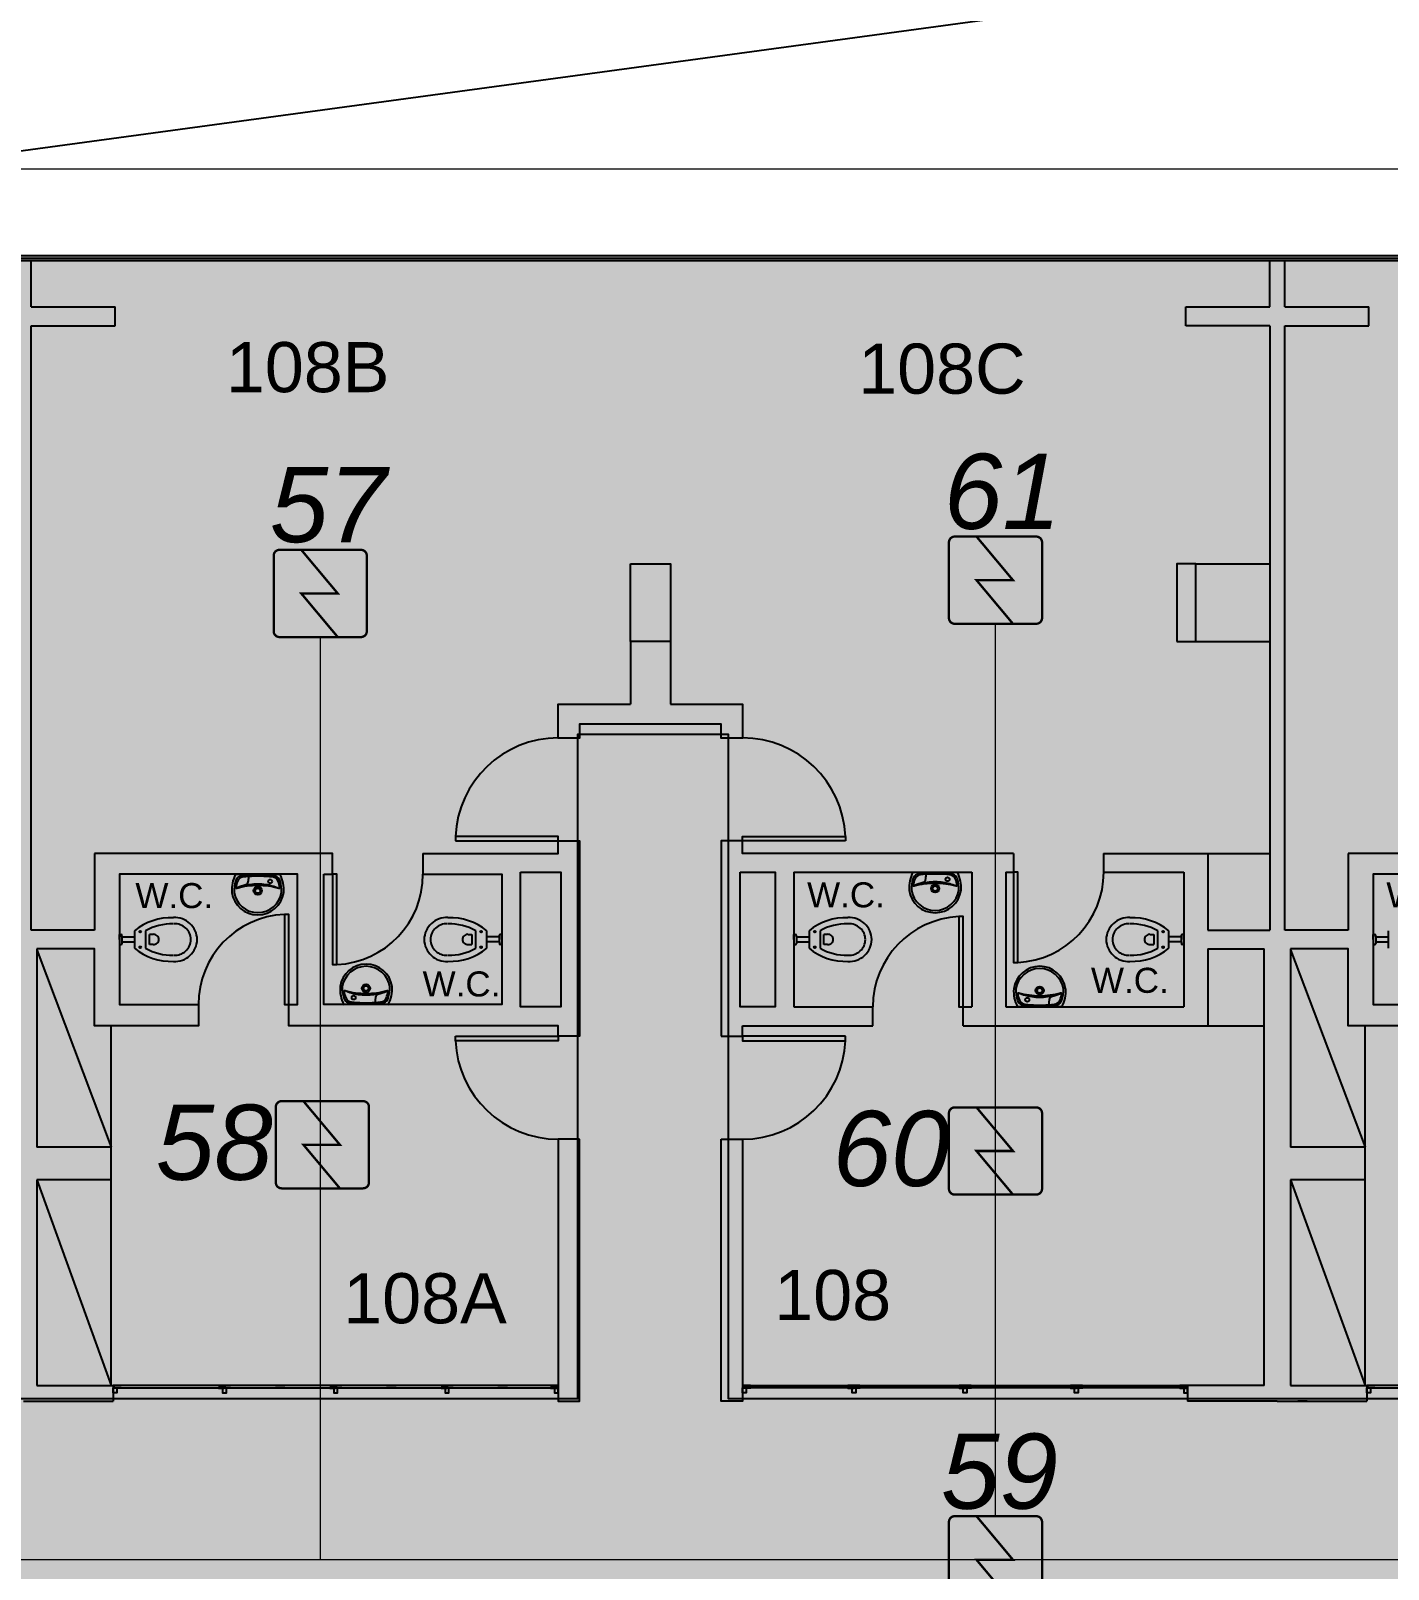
# Model space of a CAD drawing. Header units: metres. Extents: x -331 to 2982, y 362 to 2539.
# Drawn here: x 779.47 to 790.29, y 1604.17 to 1616.45 of the extents above; entities that cross this region are included whole.
import ezdxf
from ezdxf.enums import TextEntityAlignment as Align

# ---------------------------------------------------------------- set-up
doc = ezdxf.new("R2010")
doc.units = ezdxf.units.M
doc.layers.get('0').update_dxf_attribs({"color": 251})
doc.layers.add('_corredores', color=251, linetype='Continuous', plot=False)
doc.layers.add('_salas', color=251, linetype='Continuous', plot=False)
for name, color, linetype in [('ALV', 251, 'Continuous'), ('CX', 251, 'Continuous'), ('Det', 251, 'Continuous'), ('DET. FUMAÇA', 1, 'Continuous'), ('Det_Vigas', 251, 'Continuous'), ('Div', 251, 'Continuous'), ('Est', 251, 'Continuous'), ('Mob', 251, 'Continuous'), ('SALAS NOVAS', 7, 'Continuous'), ('Texto_Salas', 251, 'Continuous'), ('vid', 251, 'Continuous')]:
    doc.layers.add(name, color=color, linetype=linetype)
doc.styles.add('ARIAL', font='arial.ttf')
doc.styles.add('DESTAQUE', font='arial.ttf', dxfattribs={"height": 0.4})
doc.styles.add('X3G_ENTITY_1416ACAB', font='arial.ttf', dxfattribs={"height": 0.6})
doc.styles.add('X3G_ENTITY_1416ACB5', font='arial.ttf', dxfattribs={"height": 0.6})
doc.styles.add('X3G_ENTITY_1416ACBF', font='arial.ttf', dxfattribs={"height": 0.6})
doc.styles.add('X3G_ENTITY_1416ACC9', font='arial.ttf', dxfattribs={"height": 0.6})
doc.styles.add('X3G_ENTITY_1416ACD3', font='arial.ttf', dxfattribs={"height": 0.6})

# ---------------------------------------------------------------- blocks, each defined once
blk = doc.blocks.new('Detector de fumaça')
at = {"layer": 'DET. FUMAÇA', "linetype": 'Continuous', "lineweight": 15, "const_width": 0.0187}
blk.add_lwpolyline([(774.599, 539.816), (775.249, 539.816, -0.414214), (775.296, 539.769), (775.296, 539.167, -0.414214), (775.249, 539.12), (774.599, 539.12, -0.414214), (774.553, 539.167), (774.553, 539.769, -0.414214)], format="xyb", close=True, dxfattribs=at)
blk.add_lwpolyline([(774.773, 539.816), (775.064, 539.468), (774.773, 539.468), (775.064, 539.12)], dxfattribs=at)

msp = doc.modelspace()

# ---------------------------------------------------------------- hatches: boundary and pattern name
at = {"layer": '_corredores', "transparency": 33554508}
h = msp.add_hatch(color=256, dxfattribs=at)
h.dxf.hatch_style = 1
h.paths.add_polyline_path([(849.579, 1608.941), (849.579, 1612.216), (852.229, 1612.216), (852.229, 1614.651), (851.629, 1614.651), (851.629, 1624.564), (870.399, 1624.564), (870.399, 1626.4), (870.209, 1626.4), (870.209, 1626.597), (870.023, 1626.784), (866.324, 1626.785), (866.308, 1626.751), (866.204, 1626.834), (865.442, 1627.594), (864.014, 1627.594), (862.586, 1627.594), (861.776, 1626.785), (861.74, 1626.785), (861.736, 1626.784), (861.723, 1626.783), (861.705, 1626.783), (858.111, 1626.785), (857.764, 1626.438), (857.417, 1626.785), (853.824, 1626.785), (853.808, 1626.751), (853.704, 1626.834), (852.942, 1627.594), (851.514, 1627.594), (849.768, 1627.594), (849.768, 1626.834), (849.628, 1626.834), (849.628, 1629.914), (841.254, 1629.914), (841.254, 1628.074), (840.494, 1628.074), (840.494, 1627.116), (840.776, 1626.834), (840.394, 1626.452), (840.062, 1626.785), (836.454, 1626.785), (836.439, 1626.751), (836.334, 1626.834), (835.573, 1627.594), (834.144, 1627.594), (832.716, 1627.594), (831.906, 1626.785), (831.87, 1626.785), (831.867, 1626.784), (831.853, 1626.783), (831.835, 1626.783), (828.241, 1626.785), (827.894, 1626.438), (827.548, 1626.785), (823.954, 1626.785), (823.938, 1626.751), (823.834, 1626.834), (823.072, 1627.594), (821.644, 1627.594), (820.215, 1627.594), (819.405, 1626.785), (819.37, 1626.785), (819.366, 1626.784), (819.353, 1626.783), (819.335, 1626.783), (815.741, 1626.785), (815.394, 1626.438), (815.047, 1626.785), (811.454, 1626.785), (811.438, 1626.751), (811.334, 1626.834), (810.572, 1627.594), (809.144, 1627.594), (807.715, 1627.594), (806.906, 1626.785), (806.87, 1626.785), (806.866, 1626.784), (806.853, 1626.783), (806.835, 1626.783), (803.241, 1626.785), (802.894, 1626.438), (802.547, 1626.785), (798.954, 1626.785), (798.938, 1626.751), (798.834, 1626.834), (798.072, 1627.594), (796.644, 1627.594), (795.215, 1627.594), (794.406, 1626.785), (794.37, 1626.785), (794.366, 1626.784), (794.353, 1626.783), (794.335, 1626.783), (790.741, 1626.785), (790.394, 1626.438), (790.047, 1626.785), (786.454, 1626.785), (786.438, 1626.751), (786.334, 1626.834), (785.572, 1627.594), (784.144, 1627.594), (782.716, 1627.594), (781.906, 1626.785), (781.87, 1626.785), (781.866, 1626.784), (781.853, 1626.783), (781.835, 1626.783), (778.241, 1626.785), (777.894, 1626.438), (777.547, 1626.785), (773.954, 1626.785), (773.938, 1626.751), (773.834, 1626.834), (773.072, 1627.594), (771.644, 1627.594), (770.216, 1627.594), (769.406, 1626.785), (769.37, 1626.785), (769.367, 1626.784), (769.353, 1626.783), (769.335, 1626.783), (765.635, 1626.784), (765.449, 1626.597), (765.449, 1626.4), (765.259, 1626.4), (765.259, 1624.564), (770.104, 1624.564), (770.104, 1614.651), (770.414, 1614.651), (770.414, 1605.531), (765.029, 1605.531), (765.029, 1610.831), (763.829, 1610.831), (763.829, 1605.531), (755.929, 1605.531), (755.929, 1610.831), (754.829, 1610.831), (754.829, 1605.531), (746.079, 1605.531), (746.079, 1601.916), (748.449, 1601.916), (748.449, 1603.616), (748.049, 1603.616), (748.049, 1603.816), (754.474, 1603.816), (754.474, 1603.616), (754.149, 1603.616), (754.149, 1601.916), (754.474, 1601.916), (754.474, 1601.716), (754.474, 1601.191), (757.974, 1601.191), (757.974, 1603.591), (757.974, 1603.791), (768.029, 1603.791), (768.029, 1603.771), (768.834, 1603.771), (768.834, 1595.811), (768.004, 1595.811), (768.004, 1595.791), (762.364, 1595.791), (762.364, 1590.581), (754.174, 1590.581), (754.174, 1593.066), (752.499, 1593.066), (752.499, 1560.541), (752.299, 1560.541), (752.299, 1561.441), (751.199, 1561.441), (751.199, 1558.116), (752.299, 1558.116), (752.299, 1559.116), (752.499, 1559.116), (752.499, 1557.116), (755.419, 1557.116), (755.419, 1558.966), (753.924, 1558.966), (753.924, 1563.441), (754.189, 1563.441), (754.189, 1587.651), (760.824, 1587.651), (760.824, 1587.741), (768.929, 1587.741), (768.929, 1563.841), (770.329, 1563.841), (770.329, 1587.741), (771.929, 1587.741), (773.029, 1587.741), (775.879, 1587.741), (775.879, 1586.641), (777.179, 1586.641), (777.179, 1587.741), (788.779, 1587.741), (788.779, 1586.641), (790.079, 1586.641), (790.079, 1587.741), (802.329, 1587.741), (804.029, 1587.741), (844.979, 1587.741), (844.979, 1587.916), (845.279, 1587.916), (845.279, 1587.563), (845.279, 1563.241), (806.429, 1563.241), (806.429, 1563.441), (806.629, 1563.441), (806.629, 1565.791), (806.229, 1565.791), (806.229, 1585.191), (806.629, 1585.191), (806.629, 1587.541), (803.039, 1587.541), (803.039, 1576.841), (798.689, 1576.841), (796.094, 1576.841, -0.496898), (794.36, 1575.527), (793.559, 1573.063), (798.509, 1571.449), (798.509, 1560.721), (794.829, 1560.721), (794.829, 1560.541), (794.829, 1557.551), (801.129, 1557.551), (801.129, 1556.451), (802.329, 1556.451), (802.329, 1557.551), (805.229, 1557.551), (805.229, 1556.451), (806.429, 1556.451), (806.429, 1560.691), (845.279, 1560.691), (845.279, 1555.997), (846.404, 1555.997), (846.404, 1556.891), (846.054, 1556.891), (846.054, 1556.991), (846.454, 1556.991), (846.454, 1560.691), (849.204, 1560.691), (849.204, 1556.991), (849.604, 1556.991), (849.604, 1556.891), (849.254, 1556.891), (849.254, 1555.997), (850.479, 1555.997), (850.479, 1563.241), (849.579, 1563.241), (849.579, 1572.291), (849.579, 1575.941), (849.579, 1587.563), (849.579, 1588.141), (849.679, 1588.141), (849.679, 1587.991), (866.719, 1587.991), (870.339, 1587.991), (870.339, 1595.791), (866.429, 1595.791), (866.429, 1595.721), (852.429, 1595.721), (852.429, 1590.391), (849.579, 1590.391)])
h.paths.add_polyline_path([(845.139, 1595.841), (845.279, 1595.841), (845.279, 1590.341), (839.679, 1590.341), (775.879, 1590.341), (773.004, 1590.341), (773.004, 1595.811), (771.774, 1595.811), (771.774, 1603.766), (773.119, 1603.766), (773.119, 1603.821), (845.139, 1603.821)], flags=16)
h.paths.add_polyline_path([(846.026, 1605.531), (845.019, 1605.531), (845.019, 1609.931), (845.029, 1610.831), (843.829, 1610.831), (843.829, 1605.531), (835.029, 1605.531), (835.029, 1610.831), (833.829, 1610.831), (833.829, 1605.531), (825.029, 1605.531), (825.029, 1610.831), (823.829, 1610.831), (823.829, 1605.531), (815.029, 1605.531), (815.029, 1610.831), (813.829, 1610.831), (813.829, 1605.531), (805.029, 1605.531), (805.029, 1610.831), (803.829, 1610.831), (803.829, 1605.531), (795.029, 1605.531), (795.029, 1610.831), (793.829, 1610.831), (793.829, 1605.531), (785.029, 1605.531), (785.029, 1610.831), (783.829, 1610.831), (783.829, 1605.531), (775.029, 1605.531), (775.029, 1610.831), (773.999, 1610.831), (773.999, 1605.531), (773.214, 1605.531), (773.214, 1614.651), (773.144, 1614.651), (773.144, 1620.131), (775.164, 1620.131), (775.164, 1622.051), (773.644, 1622.051), (773.644, 1621.631), (773.184, 1621.631), (773.184, 1624.564), (845.949, 1624.563), (845.949, 1621.631), (845.489, 1621.631), (845.489, 1622.051), (843.989, 1622.051), (843.989, 1621.631), (843.969, 1620.131), (845.949, 1620.131), (845.949, 1614.651), (846.026, 1614.651)], flags=16)
h.paths.add_polyline_path([(865.19, 1593.806, -2.788173), (864.407, 1590.628), (864.569, 1590.706), (864.758, 1590.381), (866.058, 1591.278, -0.450063), (866.35, 1592.463), (865.616, 1593.862), (865.298, 1593.662)], flags=16)
h.paths.add_polyline_path([(845.264, 1626.452), (844.882, 1626.834), (845.264, 1627.216), (845.646, 1626.834)], flags=16)
h.paths.add_polyline_path([(851.514, 1626.452), (851.132, 1626.834), (851.514, 1627.216), (851.896, 1626.834)], flags=16)
h.paths.add_polyline_path([(834.144, 1626.452), (833.762, 1626.834), (834.144, 1627.216), (834.526, 1626.834)], flags=16)
h.paths.add_polyline_path([(864.014, 1626.452), (863.632, 1626.834), (864.014, 1627.216), (864.396, 1626.834)], flags=16)
h.paths.add_polyline_path([(821.644, 1626.452), (821.262, 1626.834), (821.644, 1627.216), (822.026, 1626.834)], flags=16)
h.paths.add_polyline_path([(809.526, 1626.834), (809.144, 1626.452), (808.762, 1626.834), (809.144, 1627.216)], flags=16)
h.paths.add_polyline_path([(797.026, 1626.834), (796.644, 1626.452), (796.262, 1626.834), (796.644, 1627.216)], flags=16)
h.paths.add_polyline_path([(784.526, 1626.834), (784.144, 1626.452), (783.762, 1626.834), (784.144, 1627.216)], flags=16)
h.paths.add_polyline_path([(772.026, 1626.834), (771.644, 1626.452), (771.262, 1626.834), (771.644, 1627.216)], flags=16)
h.paths.add_polyline_path([(767.575, 1593.944), (767.428, 1593.841), (767.223, 1594.085), (766.329, 1593.191, -0.414214), (766.329, 1592.392), (767.223, 1591.497), (767.428, 1591.741), (767.575, 1591.638, -3.171595)], flags=16)
at = {"layer": '_salas', "transparency": 33554559}
h = msp.add_hatch(color=256, dxfattribs=at)
h.dxf.hatch_style = 1
h.paths.add_polyline_path([(805.009, 1605.511), (813.809, 1605.511), (813.809, 1610.811), (815.009, 1610.811), (815.009, 1605.511), (823.809, 1605.511), (823.809, 1610.811), (825.009, 1610.811), (825.009, 1605.511), (833.809, 1605.511), (833.809, 1610.811), (835.009, 1610.811), (835.009, 1605.511), (843.809, 1605.511), (843.809, 1610.811), (845.009, 1610.811), (845.009, 1609.911), (844.999, 1609.911), (844.999, 1605.511), (846.006, 1605.511), (846.006, 1614.631), (773.194, 1614.631), (773.194, 1605.511), (773.979, 1605.511), (773.979, 1610.811), (775.009, 1610.811), (775.009, 1605.511), (783.809, 1605.511), (783.809, 1610.811), (785.009, 1610.811), (785.009, 1605.511), (793.809, 1605.511), (793.809, 1610.811), (795.009, 1610.811), (795.009, 1605.511), (803.809, 1605.511), (803.809, 1610.811), (805.009, 1610.811)])
h = msp.add_hatch(color=256, dxfattribs=at)
h.dxf.hatch_style = 1
h.paths.add_polyline_path([(805.029, 1605.531), (813.829, 1605.531), (813.829, 1610.831), (815.029, 1610.831), (815.029, 1605.531), (823.829, 1605.531), (823.829, 1610.831), (825.029, 1610.831), (825.029, 1605.531), (833.829, 1605.531), (833.829, 1610.831), (835.029, 1610.831), (835.029, 1605.531), (843.829, 1605.531), (843.829, 1610.831), (845.029, 1610.831), (845.029, 1609.931), (845.019, 1609.931), (845.019, 1605.531), (846.026, 1605.531), (846.026, 1614.651), (773.214, 1614.651), (773.214, 1605.531), (773.999, 1605.531), (773.999, 1610.831), (775.029, 1610.831), (775.029, 1605.531), (783.829, 1605.531), (783.829, 1610.831), (785.029, 1610.831), (785.029, 1605.531), (793.829, 1605.531), (793.829, 1610.831), (795.029, 1610.831), (795.029, 1605.531), (803.829, 1605.531), (803.829, 1610.831), (805.029, 1610.831)])

# ---------------------------------------------------------------- linework, layer by layer
at = {"lineweight": 0}
for points in [[(845.949, 1624.563), (773.184, 1624.564), (773.184, 1621.631), (773.644, 1621.631), (773.644, 1622.051), (775.164, 1622.051), (775.164, 1620.131), (773.144, 1620.131), (773.144, 1614.651), (773.214, 1614.651), (773.214, 1605.531), (773.999, 1605.531), (773.999, 1610.831), (775.029, 1610.831), (775.029, 1605.531), (783.829, 1605.531), (783.829, 1610.831), (785.029, 1610.831), (785.029, 1605.531), (793.829, 1605.531)], [(773.999, 1605.531), (773.214, 1605.531), (773.214, 1614.651), (846.026, 1614.651), (846.026, 1605.531), (845.019, 1605.531)], [(783.829, 1605.531), (783.829, 1610.831), (785.029, 1610.831), (785.029, 1605.531)]]:
    msp.add_lwpolyline(points, dxfattribs=at)
at = {"color": 251}
for points in [[(845.949, 1624.563), (773.184, 1624.564), (773.184, 1621.631), (773.644, 1621.631), (773.644, 1622.051), (775.164, 1622.051), (775.164, 1620.131), (773.144, 1620.131), (773.144, 1614.651), (773.214, 1614.651), (773.214, 1605.531), (773.999, 1605.531), (773.999, 1610.831), (775.029, 1610.831), (775.029, 1605.531), (783.829, 1605.531), (783.829, 1610.831), (785.029, 1610.831), (785.029, 1605.531), (793.829, 1605.531)], [(773.999, 1605.531), (773.214, 1605.531), (773.214, 1614.651), (846.026, 1614.651), (846.026, 1605.531), (845.019, 1605.531)], [(783.829, 1605.531), (783.829, 1610.831), (785.029, 1610.831), (785.029, 1605.531)]]:
    msp.add_lwpolyline(points, dxfattribs=at)
at = {"layer": 'ALV', "color": 251}
for p, q in [((779.469, 1614.241), (779.469, 1614.611)), ((789.349, 1614.241), (789.349, 1614.611)), ((789.469, 1614.241), (789.469, 1614.611)), ((779.469, 1614.241), (780.139, 1614.241)), ((780.139, 1614.091), (780.139, 1614.241)), ((788.679, 1614.091), (788.679, 1614.241)), ((788.679, 1614.241), (789.349, 1614.241)), ((789.469, 1614.241), (790.139, 1614.241)), ((790.139, 1614.091), (790.139, 1614.241)), ((779.469, 1609.269), (779.469, 1614.091)), ((779.469, 1614.091), (780.139, 1614.091)), ((789.349, 1614.091), (788.679, 1614.091)), ((789.349, 1614.091), (789.349, 1609.269)), ((789.469, 1609.269), (789.469, 1614.091)), ((789.469, 1614.091), (790.139, 1614.091)), ((784.249, 1611.571), (784.249, 1611.071)), ((784.569, 1611.571), (784.569, 1611.071)), ((780.964, 1609.881), (779.974, 1609.881)), ((779.974, 1609.881), (779.974, 1609.269)), ((787.304, 1609.881), (787.304, 1609.731)), ((788.024, 1609.881), (788.854, 1609.881)), ((788.024, 1609.881), (788.024, 1609.731)), ((788.854, 1609.881), (788.854, 1609.269)), ((790.964, 1609.881), (789.974, 1609.881)), ((789.974, 1609.881), (789.974, 1609.269)), ((785.554, 1609.731), (785.554, 1608.656)), ((785.554, 1609.731), (786.974, 1609.731)), ((786.974, 1609.731), (786.974, 1608.656)), ((787.244, 1609.731), (787.304, 1609.731)), ((787.244, 1609.731), (787.244, 1608.656)), ((788.024, 1609.731), (788.664, 1609.731)), ((788.664, 1609.731), (788.664, 1608.656)), ((779.974, 1609.269), (779.469, 1609.269)), ((788.854, 1609.269), (789.349, 1609.269)), ((789.974, 1609.269), (789.469, 1609.269)), ((779.514, 1609.119), (779.514, 1607.536)), ((788.854, 1609.119), (788.854, 1608.506)), ((788.854, 1609.119), (789.304, 1609.119)), ((789.304, 1605.636), (789.304, 1609.119)), ((789.514, 1609.119), (789.514, 1607.536)), ((785.554, 1608.656), (786.184, 1608.656)), ((786.184, 1608.506), (786.184, 1608.656)), ((786.904, 1608.656), (786.974, 1608.656)), ((786.904, 1608.506), (786.904, 1608.656)), ((787.244, 1608.656), (788.664, 1608.656)), ((785.144, 1608.506), (786.184, 1608.506)), ((785.144, 1608.421), (785.144, 1608.506)), ((786.904, 1608.506), (788.854, 1608.506)), ((784.974, 1608.421), (785.144, 1608.421)), ((780.109, 1607.536), (779.514, 1607.536)), ((780.109, 1607.276), (780.109, 1607.536)), ((790.109, 1607.536), (789.514, 1607.536)), ((790.109, 1607.276), (790.109, 1607.536)), ((779.514, 1607.276), (779.514, 1605.636)), ((780.109, 1607.276), (779.514, 1607.276)), ((789.514, 1607.276), (789.514, 1605.636)), ((790.109, 1607.276), (789.514, 1607.276)), ((779.514, 1605.636), (780.124, 1605.636)), ((780.124, 1605.636), (780.124, 1605.511)), ((789.304, 1605.636), (788.694, 1605.636)), ((788.694, 1605.636), (788.694, 1605.511)), ((789.514, 1605.636), (790.124, 1605.636)), ((790.124, 1605.636), (790.124, 1605.511)), ((779.409, 1605.511), (780.124, 1605.511)), ((789.409, 1605.511), (788.694, 1605.511)), ((789.409, 1605.511), (790.124, 1605.511))]:
    msp.add_line(p, q, dxfattribs=at)
for points in [[(784.569, 1611.071), (785.144, 1611.071), (785.144, 1610.801), (784.974, 1610.801), (784.974, 1610.911), (783.844, 1610.911), (783.844, 1610.801), (783.674, 1610.801), (783.674, 1611.071), (784.249, 1611.071)], [(782.594, 1609.881), (783.674, 1609.881), (783.674, 1609.981), (783.844, 1609.981), (783.844, 1608.421), (783.674, 1608.421), (783.674, 1608.506), (781.524, 1608.506), (781.524, 1608.674), (781.594, 1608.674), (781.594, 1609.714), (780.174, 1609.714), (780.174, 1608.674), (780.804, 1608.674), (780.804, 1608.506), (779.974, 1608.506), (779.974, 1609.119), (779.514, 1609.119)], [(787.304, 1609.881), (785.144, 1609.881), (785.144, 1609.981), (784.974, 1609.981), (784.974, 1608.421)], [(792.594, 1609.881), (793.674, 1609.881), (793.674, 1609.981), (793.844, 1609.981), (793.844, 1608.421), (793.674, 1608.421), (793.674, 1608.506), (791.524, 1608.506), (791.524, 1608.674), (791.594, 1608.674), (791.594, 1609.714), (790.174, 1609.714), (790.174, 1608.674), (790.804, 1608.674), (790.804, 1608.506), (789.974, 1608.506), (789.974, 1609.119), (789.514, 1609.119)], [(781.804, 1609.714), (781.874, 1609.714), (781.874, 1609.881), (779.974, 1609.881)], [(782.594, 1609.881), (782.594, 1609.714), (783.224, 1609.714), (783.224, 1608.674), (781.804, 1608.674), (781.804, 1609.714)], [(791.804, 1609.714), (791.874, 1609.714), (791.874, 1609.881), (789.974, 1609.881)], [(781.884, 1605.615), (781.884, 1605.575), (781.914, 1605.575), (781.914, 1605.615)], [(786.047, 1605.615), (786.047, 1605.575), (786.017, 1605.575), (786.017, 1605.615)], [(786.934, 1605.615), (786.934, 1605.575), (786.904, 1605.575), (786.904, 1605.615)]]:
    msp.add_lwpolyline(points, dxfattribs=at)
for points in [[(783.374, 1609.731), (783.694, 1609.731), (783.694, 1608.656), (783.374, 1608.656)], [(785.124, 1609.731), (785.404, 1609.731), (785.404, 1608.656), (785.124, 1608.656)], [(783.844, 1607.601), (783.674, 1607.601), (783.674, 1605.511), (783.844, 1605.511)], [(784.974, 1607.601), (785.144, 1607.601), (785.144, 1605.511), (784.974, 1605.511)], [(783.67, 1605.635), (780.128, 1605.635), (780.128, 1605.615), (783.67, 1605.615)], [(781.851, 1605.635), (781.897, 1605.635), (781.897, 1605.615), (781.851, 1605.615), (781.851, 1605.614), (781.898, 1605.614), (781.898, 1605.636), (781.851, 1605.636)], [(781.898, 1605.636), (781.901, 1605.636), (781.901, 1605.614), (781.898, 1605.614)], [(781.947, 1605.635), (781.902, 1605.635), (781.902, 1605.615), (781.947, 1605.615), (781.947, 1605.614), (781.901, 1605.614), (781.901, 1605.636), (781.947, 1605.636)], [(785.148, 1605.635), (788.69, 1605.635), (788.69, 1605.615), (785.148, 1605.615)], [(785.984, 1605.635), (786.029, 1605.635), (786.029, 1605.615), (785.984, 1605.615), (785.984, 1605.614), (786.03, 1605.614), (786.03, 1605.636), (785.984, 1605.636)], [(786.033, 1605.636), (786.03, 1605.636), (786.03, 1605.614), (786.033, 1605.614)], [(786.08, 1605.635), (786.034, 1605.635), (786.034, 1605.615), (786.08, 1605.615), (786.08, 1605.614), (786.033, 1605.614), (786.033, 1605.636), (786.08, 1605.636)], [(786.871, 1605.635), (786.917, 1605.635), (786.917, 1605.615), (786.871, 1605.615), (786.871, 1605.614), (786.918, 1605.614), (786.918, 1605.636), (786.871, 1605.636)], [(786.921, 1605.636), (786.918, 1605.636), (786.918, 1605.614), (786.921, 1605.614)], [(786.967, 1605.635), (786.922, 1605.635), (786.922, 1605.615), (786.967, 1605.615), (786.967, 1605.614), (786.921, 1605.614), (786.921, 1605.636), (786.967, 1605.636)], [(793.67, 1605.635), (790.128, 1605.635), (790.128, 1605.615), (793.67, 1605.615)]]:
    msp.add_lwpolyline(points, close=True, dxfattribs=at)
at = {"layer": 'CX', "color": 251}
for points in [[(782.854, 1609.981), (783.674, 1609.981), (783.674, 1610.016), (782.854, 1610.016)], [(785.964, 1609.981), (785.144, 1609.981), (785.144, 1610.016), (785.964, 1610.016)], [(781.909, 1608.994), (781.909, 1609.714), (781.874, 1609.714), (781.874, 1608.994)], [(787.339, 1609.011), (787.339, 1609.731), (787.304, 1609.731), (787.304, 1609.011)], [(781.489, 1609.394), (781.489, 1608.674), (781.524, 1608.674), (781.524, 1609.394)], [(786.869, 1609.376), (786.869, 1608.656), (786.904, 1608.656), (786.904, 1609.376)], [(782.854, 1608.421), (783.674, 1608.421), (783.674, 1608.386), (782.854, 1608.386)], [(785.964, 1608.421), (785.144, 1608.421), (785.144, 1608.386), (785.964, 1608.386)], [(780.127, 1605.636), (780.124, 1605.636), (780.124, 1605.614), (780.127, 1605.614)], [(780.187, 1605.635), (780.128, 1605.635), (780.128, 1605.615), (780.187, 1605.615), (780.187, 1605.614), (780.127, 1605.614), (780.127, 1605.636), (780.187, 1605.636)], [(780.964, 1605.635), (781.009, 1605.635), (781.009, 1605.615), (780.964, 1605.615), (780.964, 1605.614), (781.01, 1605.614), (781.01, 1605.636), (780.964, 1605.636)], [(781.01, 1605.636), (781.013, 1605.636), (781.013, 1605.614), (781.01, 1605.614)], [(781.06, 1605.635), (781.014, 1605.635), (781.014, 1605.615), (781.06, 1605.615), (781.06, 1605.614), (781.013, 1605.614), (781.013, 1605.636), (781.06, 1605.636)], [(782.739, 1605.635), (782.784, 1605.635), (782.784, 1605.615), (782.739, 1605.615), (782.739, 1605.614), (782.785, 1605.614), (782.785, 1605.636), (782.739, 1605.636)], [(782.785, 1605.636), (782.788, 1605.636), (782.788, 1605.614), (782.785, 1605.614)], [(782.835, 1605.635), (782.789, 1605.635), (782.789, 1605.615), (782.835, 1605.615), (782.835, 1605.614), (782.788, 1605.614), (782.788, 1605.636), (782.835, 1605.636)], [(783.611, 1605.635), (783.67, 1605.635), (783.67, 1605.615), (783.611, 1605.615), (783.611, 1605.614), (783.671, 1605.614), (783.671, 1605.636), (783.611, 1605.636)], [(783.671, 1605.636), (783.674, 1605.636), (783.674, 1605.614), (783.671, 1605.614)], [(785.147, 1605.636), (785.144, 1605.636), (785.144, 1605.614), (785.147, 1605.614)], [(785.207, 1605.635), (785.148, 1605.635), (785.148, 1605.615), (785.207, 1605.615), (785.207, 1605.614), (785.147, 1605.614), (785.147, 1605.636), (785.207, 1605.636)], [(787.759, 1605.635), (787.804, 1605.635), (787.804, 1605.615), (787.759, 1605.615), (787.759, 1605.614), (787.805, 1605.614), (787.805, 1605.636), (787.759, 1605.636)], [(787.808, 1605.636), (787.805, 1605.636), (787.805, 1605.614), (787.808, 1605.614)], [(787.855, 1605.635), (787.809, 1605.635), (787.809, 1605.615), (787.855, 1605.615), (787.855, 1605.614), (787.808, 1605.614), (787.808, 1605.636), (787.855, 1605.636)], [(788.631, 1605.635), (788.69, 1605.635), (788.69, 1605.615), (788.631, 1605.615), (788.631, 1605.614), (788.691, 1605.614), (788.691, 1605.636), (788.631, 1605.636)], [(788.691, 1605.636), (788.694, 1605.636), (788.694, 1605.614), (788.691, 1605.614)], [(790.127, 1605.636), (790.124, 1605.636), (790.124, 1605.614), (790.127, 1605.614)], [(790.187, 1605.635), (790.128, 1605.635), (790.128, 1605.615), (790.187, 1605.615), (790.187, 1605.614), (790.127, 1605.614), (790.127, 1605.636), (790.187, 1605.636)]]:
    msp.add_lwpolyline(points, close=True, dxfattribs=at)
for points in [[(780.154, 1605.615), (780.154, 1605.575), (780.124, 1605.575), (780.124, 1605.615)], [(780.997, 1605.615), (780.997, 1605.575), (781.027, 1605.575), (781.027, 1605.615)], [(782.772, 1605.615), (782.772, 1605.575), (782.802, 1605.575), (782.802, 1605.615)], [(783.644, 1605.615), (783.644, 1605.575), (783.674, 1605.575), (783.674, 1605.615)], [(785.174, 1605.615), (785.174, 1605.575), (785.144, 1605.575), (785.144, 1605.615)], [(787.822, 1605.615), (787.822, 1605.575), (787.792, 1605.575), (787.792, 1605.615)], [(788.664, 1605.615), (788.664, 1605.575), (788.694, 1605.575), (788.694, 1605.615)], [(790.154, 1605.615), (790.154, 1605.575), (790.124, 1605.575), (790.124, 1605.615)]]:
    msp.add_lwpolyline(points, dxfattribs=at)
for centre, radius, start, end in [((783.674, 1609.981), 0.821, 90, 177.5559), ((785.144, 1609.981), 0.821, 2.4441, 90), ((781.874, 1609.714), 0.721, 272.783, 0), ((787.304, 1609.731), 0.721, 272.783, 0), ((781.524, 1608.674), 0.721, 92.783, 180), ((786.904, 1608.656), 0.721, 92.783, 180), ((783.674, 1608.421), 0.821, 182.4441, 270), ((785.144, 1608.421), 0.821, 270, 357.5559)]:
    msp.add_arc(centre, radius, start, end, dxfattribs=at)
at = {"layer": 'Det', "color": 251}
msp.add_line((841.129, 1623.891), (773.124, 1614.631), dxfattribs=at)
at = {"layer": 'Det_Vigas', "color": 251}
for p, q in [((780.272, 1605.615), (780.347, 1605.615)), ((781.493, 1605.615), (781.418, 1605.615)), ((782.38, 1605.615), (782.305, 1605.615)), ((783.268, 1605.615), (783.193, 1605.615)), ((785.64, 1605.615), (785.565, 1605.615)), ((786.613, 1605.615), (786.538, 1605.615)), ((787.5, 1605.615), (787.425, 1605.615)), ((788.588, 1605.615), (788.513, 1605.615)), ((789.647, 1605.511), (789.572, 1605.511))]:
    msp.add_line(p, q, dxfattribs=at)
at = {"layer": 'Div', "color": 230, "linetype": 'Continuous', "lineweight": 0}
msp.add_line((848.047, 1615.34), (744.378, 1615.343), dxfattribs=at)
at = {"layer": 'Div', "color": 150, "linetype": 'Continuous', "lineweight": 0}
for p, q in [((787.161, 1604.592), (787.161, 1611.713)), ((781.776, 1611.607), (781.776, 1604.244)), ((847.683, 1604.244), (747.735, 1604.244))]:
    msp.add_line(p, q, dxfattribs=at)
at = {"layer": 'Est', "color": 251}
for points in [[(784.249, 1612.191), (784.569, 1612.191), (784.569, 1611.571), (784.249, 1611.571)], [(788.609, 1611.571), (788.759, 1611.571), (788.759, 1612.191), (788.609, 1612.191)]]:
    msp.add_lwpolyline(points, close=True, dxfattribs=at)
at = {"layer": 'Mob', "color": 251}
for p, q in [((788.759, 1612.191), (789.349, 1612.191)), ((788.759, 1611.571), (789.349, 1611.571)), ((788.854, 1609.881), (789.349, 1609.881)), ((781.101, 1609.714), (781.452, 1609.714)), ((786.503, 1609.731), (786.855, 1609.731)), ((780.174, 1609.194), (780.174, 1609.234)), ((780.174, 1609.234), (780.185, 1609.234)), ((780.194, 1609.214), (780.194, 1609.225)), ((780.194, 1609.214), (780.194, 1609.174)), ((780.194, 1609.214), (780.294, 1609.214)), ((780.294, 1609.264), (780.294, 1609.124)), ((780.382, 1609.264), (780.382, 1609.124)), ((780.413, 1609.153), (780.413, 1609.234)), ((780.442, 1609.234), (780.413, 1609.234)), ((782.956, 1609.234), (782.985, 1609.234)), ((782.985, 1609.234), (782.985, 1609.153)), ((783.016, 1609.124), (783.016, 1609.264)), ((783.104, 1609.124), (783.104, 1609.264)), ((783.204, 1609.214), (783.104, 1609.214)), ((783.204, 1609.214), (783.204, 1609.225)), ((783.204, 1609.174), (783.204, 1609.214)), ((783.224, 1609.234), (783.213, 1609.234)), ((783.224, 1609.194), (783.224, 1609.234)), ((785.554, 1609.194), (785.554, 1609.234)), ((785.554, 1609.234), (785.565, 1609.234)), ((785.574, 1609.214), (785.574, 1609.225)), ((785.574, 1609.214), (785.574, 1609.174)), ((785.574, 1609.214), (785.674, 1609.214)), ((785.674, 1609.264), (785.674, 1609.124)), ((785.762, 1609.264), (785.762, 1609.124)), ((785.793, 1609.153), (785.793, 1609.234)), ((785.822, 1609.234), (785.793, 1609.234)), ((788.396, 1609.234), (788.425, 1609.234)), ((788.425, 1609.234), (788.425, 1609.153)), ((788.456, 1609.124), (788.456, 1609.264)), ((788.544, 1609.124), (788.544, 1609.264)), ((788.644, 1609.214), (788.544, 1609.214)), ((788.644, 1609.214), (788.644, 1609.225)), ((788.644, 1609.174), (788.644, 1609.214)), ((788.664, 1609.234), (788.653, 1609.234)), ((788.664, 1609.194), (788.664, 1609.234)), ((790.174, 1609.194), (790.174, 1609.234)), ((790.174, 1609.234), (790.185, 1609.234)), ((790.194, 1609.214), (790.194, 1609.225)), ((790.194, 1609.214), (790.194, 1609.174)), ((790.194, 1609.214), (790.294, 1609.214)), ((790.294, 1609.264), (790.294, 1609.124)), ((780.174, 1609.194), (780.174, 1609.153)), ((780.174, 1609.153), (780.185, 1609.153)), ((780.194, 1609.174), (780.294, 1609.174)), ((780.194, 1609.174), (780.194, 1609.163)), ((780.442, 1609.153), (780.413, 1609.153)), ((782.956, 1609.153), (782.985, 1609.153)), ((783.204, 1609.174), (783.104, 1609.174)), ((783.204, 1609.174), (783.204, 1609.163)), ((783.224, 1609.153), (783.213, 1609.153)), ((783.224, 1609.194), (783.224, 1609.153)), ((785.554, 1609.194), (785.554, 1609.153)), ((785.554, 1609.153), (785.565, 1609.153)), ((785.574, 1609.174), (785.674, 1609.174)), ((785.574, 1609.174), (785.574, 1609.163)), ((785.822, 1609.153), (785.793, 1609.153)), ((788.396, 1609.153), (788.425, 1609.153)), ((788.644, 1609.174), (788.544, 1609.174)), ((788.644, 1609.174), (788.644, 1609.163)), ((788.664, 1609.153), (788.653, 1609.153)), ((788.664, 1609.194), (788.664, 1609.153)), ((790.174, 1609.194), (790.174, 1609.153)), ((790.174, 1609.153), (790.185, 1609.153)), ((790.194, 1609.174), (790.294, 1609.174)), ((790.194, 1609.174), (790.194, 1609.163)), ((782.317, 1608.674), (781.966, 1608.674)), ((787.69, 1608.656), (787.339, 1608.656)), ((788.854, 1608.506), (789.304, 1608.506))]:
    msp.add_line(p, q, dxfattribs=at)
at = {"layer": 'Mob', "color": 251, "ltscale": 0.8}
for p, q in [((779.514, 1609.111), (780.109, 1607.536)), ((789.514, 1609.111), (790.109, 1607.536)), ((779.514, 1607.276), (780.109, 1605.636)), ((789.514, 1607.276), (790.109, 1605.636))]:
    msp.add_line(p, q, dxfattribs=at)
at = {"layer": 'Mob', "color": 251}
for points in [[(781.277, 1609.703, 0.019765), (781.151, 1609.698, 0.055725), (781.133, 1609.696, 0.26837), (781.1, 1609.66, 0.08527), (781.088, 1609.572, 0.373975), (781.277, 1609.408, 0.373975), (781.467, 1609.572, 0.08527), (781.455, 1609.66, 0.26837), (781.421, 1609.696, 0.055725), (781.403, 1609.698, 0.019765)], [(786.68, 1609.72, 0.019765), (786.554, 1609.715, 0.055725), (786.536, 1609.713, 0.26837), (786.503, 1609.677, 0.08527), (786.491, 1609.59, 0.373975), (786.68, 1609.425, 0.373975), (786.869, 1609.59, 0.08527), (786.857, 1609.677, 0.26837), (786.824, 1609.713, 0.055725), (786.806, 1609.715, 0.019765)], [(782.141, 1608.684, 0.019765), (782.267, 1608.689, 0.055725), (782.285, 1608.692, 0.26837), (782.318, 1608.728, 0.08527), (782.33, 1608.815, 0.373975), (782.141, 1608.98, 0.373975), (781.951, 1608.815, 0.08527), (781.963, 1608.728, 0.26837), (781.997, 1608.692, 0.055725), (782.015, 1608.689, 0.019765)], [(787.514, 1608.667, 0.019765), (787.64, 1608.672, 0.055725), (787.658, 1608.674, 0.26837), (787.691, 1608.71, 0.08527), (787.703, 1608.798, 0.373975), (787.514, 1608.962, 0.373975), (787.324, 1608.798, 0.08527), (787.336, 1608.71, 0.26837), (787.37, 1608.674, 0.055725), (787.388, 1608.672, 0.019765)]]:
    msp.add_lwpolyline(points, format="xyb", close=True, dxfattribs=at)
for points in [[(786.854, 1609.624, 0.09339), (786.842, 1609.677, 0.281673), (786.797, 1609.71, 0.022774), (786.707, 1609.716), (786.68, 1609.716), (786.653, 1609.716, 0.022774), (786.563, 1609.71, 0.281673), (786.518, 1609.677, 0.09339), (786.505, 1609.624)], [(786.515, 1609.62, -0.467154), (786.518, 1609.627, -0.039312), (786.585, 1609.651, 0.320715), (786.604, 1609.671, 0.032811), (786.608, 1609.709)], [(781.452, 1609.606, 0.09339), (781.439, 1609.66, 0.281673), (781.394, 1609.693, 0.022774), (781.304, 1609.698), (781.277, 1609.698), (781.25, 1609.698, 0.022774), (781.16, 1609.693, 0.281673), (781.115, 1609.66, 0.09339), (781.103, 1609.606)], [(781.452, 1609.606, -0.557482), (781.444, 1609.601, 0.068592), (781.34, 1609.631, 0.02486), (781.277, 1609.636, 0.02486), (781.214, 1609.631, 0.068592), (781.11, 1609.601, -0.557482), (781.103, 1609.606)], [(781.445, 1609.601, 0.072415), (781.277, 1609.624, 0.072415), (781.11, 1609.601)], [(781.113, 1609.602, -0.467154), (781.115, 1609.609, -0.039312), (781.182, 1609.633, 0.320715), (781.201, 1609.653, 0.032811), (781.205, 1609.691)], [(786.854, 1609.624, -0.557482), (786.847, 1609.619, 0.068592), (786.743, 1609.649, 0.02486), (786.68, 1609.654, 0.02486), (786.617, 1609.649, 0.068592), (786.513, 1609.619, -0.557482), (786.505, 1609.624)], [(786.847, 1609.619, 0.072415), (786.68, 1609.642, 0.072415), (786.512, 1609.619)], [(781.966, 1608.781, -0.557482), (781.974, 1608.786, 0.068592), (782.078, 1608.756, 0.02486), (782.141, 1608.751, 0.02486), (782.204, 1608.756, 0.068592), (782.308, 1608.786, -0.557482), (782.315, 1608.781)], [(781.966, 1608.781, 0.09339), (781.979, 1608.728, 0.281673), (782.024, 1608.695, 0.022774), (782.114, 1608.689), (782.141, 1608.689), (782.168, 1608.689, 0.022774), (782.258, 1608.695, 0.281673), (782.303, 1608.728, 0.09339), (782.315, 1608.781)], [(781.973, 1608.786, 0.072415), (782.141, 1608.763, 0.072415), (782.308, 1608.786)], [(782.305, 1608.785, -0.467154), (782.303, 1608.778, -0.039312), (782.236, 1608.754, 0.320715), (782.217, 1608.734, 0.032811), (782.213, 1608.696)], [(787.339, 1608.763, -0.557482), (787.347, 1608.768, 0.068592), (787.451, 1608.738, 0.02486), (787.514, 1608.733, 0.02486), (787.577, 1608.738, 0.068592), (787.681, 1608.768, -0.557482), (787.688, 1608.763)], [(787.339, 1608.763, 0.09339), (787.352, 1608.71, 0.281673), (787.397, 1608.677, 0.022774), (787.487, 1608.671), (787.514, 1608.671), (787.541, 1608.671, 0.022774), (787.631, 1608.677, 0.281673), (787.676, 1608.71, 0.09339), (787.688, 1608.763)], [(787.346, 1608.769, 0.072415), (787.514, 1608.745, 0.072415), (787.681, 1608.769)], [(787.678, 1608.767, -0.467154), (787.676, 1608.76, -0.039312), (787.609, 1608.737, 0.320715), (787.59, 1608.716, 0.032811), (787.586, 1608.679)]]:
    msp.add_lwpolyline(points, format="xyb", dxfattribs=at)
for points in [[(780.109, 1607.536), (780.109, 1608.506)], [(790.109, 1607.536), (790.109, 1608.506)], [(780.109, 1605.636), (780.109, 1607.276)], [(790.109, 1605.636), (790.109, 1607.276)]]:
    msp.add_lwpolyline(points, dxfattribs=at)
for centre, radius in [((781.277, 1609.583), 0.0328), ((781.277, 1609.583), 0.0203), ((781.376, 1609.657), 0.0158), ((786.68, 1609.601), 0.0328), ((786.68, 1609.601), 0.0203), ((786.779, 1609.674), 0.0158), ((780.34, 1609.256), 0.00707), ((783.058, 1609.256), 0.00707), ((785.72, 1609.256), 0.00707), ((788.498, 1609.256), 0.00707), ((780.34, 1609.132), 0.00707), ((783.058, 1609.132), 0.00707), ((785.72, 1609.132), 0.00707), ((788.498, 1609.132), 0.00707), ((782.042, 1608.73), 0.0158), ((782.141, 1608.804), 0.0328), ((782.141, 1608.804), 0.0203), ((787.415, 1608.713), 0.0158), ((787.514, 1608.787), 0.0328), ((787.514, 1608.787), 0.0203)]:
    msp.add_circle(centre, radius, dxfattribs=at)
for centre, radius, start, end in [((781.335, 1609.589), 0.266, 151.9123, 184.0939), ((781.103, 1609.711), 0.0027, 90, 152.2647), ((781.452, 1609.711), 0.0027, 27.7353, 90), ((781.219, 1609.589), 0.266, 355.9061, 27.7353), ((786.738, 1609.606), 0.266, 151.9123, 184.0939), ((786.622, 1609.606), 0.266, 355.9061, 27.7353), ((786.68, 1609.616), 0.209, 187.9818, 270), ((786.68, 1609.616), 0.209, 270, 352.0182), ((781.277, 1609.599), 0.209, 187.9818, 270), ((781.277, 1609.599), 0.209, 270, 352.0182), ((780.588, 1608.904), 0.464, 87.9363, 129.3021), ((780.615, 1609.19), 0.179, 1.2038, 93.3189), ((782.783, 1609.19), 0.179, 86.6811, 178.7962), ((782.81, 1608.904), 0.464, 50.6979, 92.0637), ((785.968, 1608.904), 0.464, 87.9363, 129.3021), ((785.995, 1609.19), 0.179, 1.2038, 93.3189), ((788.223, 1609.19), 0.179, 86.6811, 178.7962), ((788.25, 1608.904), 0.464, 50.6979, 92.0637), ((780.185, 1609.225), 0.00935, 0, 90), ((780.588, 1608.904), 0.414, 87.9363, 119.8675), ((780.445, 1609.192), 0.043, 1.2038, 93.3189), ((780.615, 1609.19), 0.129, 1.2038, 93.3189), ((782.783, 1609.19), 0.129, 86.6811, 178.7962), ((782.81, 1608.904), 0.414, 60.1325, 92.0637), ((782.953, 1609.192), 0.043, 86.6811, 178.7962), ((783.213, 1609.225), 0.00935, 90, 180), ((785.565, 1609.225), 0.00935, 0, 90), ((785.968, 1608.904), 0.414, 87.9363, 119.8675), ((785.825, 1609.192), 0.043, 1.2038, 93.3189), ((785.995, 1609.19), 0.129, 1.2038, 93.3189), ((788.223, 1609.19), 0.129, 86.6811, 178.7962), ((788.25, 1608.904), 0.414, 60.1325, 92.0637), ((788.393, 1609.192), 0.043, 86.6811, 178.7962), ((788.653, 1609.225), 0.00935, 90, 180), ((790.185, 1609.225), 0.00935, 0, 90), ((780.185, 1609.163), 0.00935, 270, 0), ((780.588, 1609.483), 0.464, 230.6979, 272.0637), ((780.588, 1609.483), 0.414, 240.1325, 272.0637), ((780.445, 1609.196), 0.043, 266.6811, 358.7962), ((780.615, 1609.197), 0.179, 266.6811, 358.7962), ((780.615, 1609.197), 0.129, 266.6811, 358.7962), ((782.783, 1609.197), 0.179, 181.2038, 273.3189), ((782.783, 1609.197), 0.129, 181.2038, 273.3189), ((782.81, 1609.483), 0.464, 267.9363, 309.3021), ((782.81, 1609.483), 0.414, 267.9363, 299.8675), ((782.953, 1609.196), 0.043, 181.2038, 273.3189), ((783.213, 1609.163), 0.00935, 180, 270), ((785.565, 1609.163), 0.00935, 270, 0), ((785.968, 1609.483), 0.464, 230.6979, 272.0637), ((785.968, 1609.483), 0.414, 240.1325, 272.0637), ((785.825, 1609.196), 0.043, 266.6811, 358.7962), ((785.995, 1609.197), 0.179, 266.6811, 358.7962), ((785.995, 1609.197), 0.129, 266.6811, 358.7962), ((788.223, 1609.197), 0.179, 181.2038, 273.3189), ((788.223, 1609.197), 0.129, 181.2038, 273.3189), ((788.25, 1609.483), 0.464, 267.9363, 309.3021), ((788.25, 1609.483), 0.414, 267.9363, 299.8675), ((788.393, 1609.196), 0.043, 181.2038, 273.3189), ((788.653, 1609.163), 0.00935, 180, 270), ((790.185, 1609.163), 0.00935, 270, 0), ((782.141, 1608.789), 0.209, 90, 172.0182), ((782.141, 1608.789), 0.209, 7.9818, 90), ((787.514, 1608.771), 0.209, 90, 172.0182), ((787.514, 1608.771), 0.209, 7.9818, 90), ((782.199, 1608.799), 0.266, 175.9061, 207.7353), ((782.083, 1608.799), 0.266, 331.9123, 4.0939), ((787.572, 1608.781), 0.266, 175.9061, 207.7353), ((787.456, 1608.781), 0.266, 331.9123, 4.0939), ((781.966, 1608.676), 0.0027, 207.7353, 270), ((782.315, 1608.676), 0.0027, 270, 332.2647)]:
    msp.add_arc(centre, radius, start, end, dxfattribs=at)
at = {"layer": 'vid', "color": 251}
for p, q in [((773.164, 1614.631), (845.929, 1614.631)), ((773.164, 1614.611), (845.929, 1614.611))]:
    msp.add_line(p, q, dxfattribs=at)

# ---------------------------------------------------------------- block references
at = {"layer": 'DET. FUMAÇA', "linetype": 'Continuous', "lineweight": 0}
for p in [(12.237, 1072.593), (6.851, 1072.487), (6.868, 1068.088), (12.237, 1068.038), (12.237, 1064.776)]:
    msp.add_blockref('Detector de fumaça', p, dxfattribs=at)

# ---------------------------------------------------------------- texts
at = {"layer": 'Div', "color": 5, "linetype": 'Continuous', "lineweight": 0, "true_color": 0x0000ff, "char_height": 0.6, "attachment_point": 1}
for s, insert, style in [('{\\fArial|b0|i1|c0|p34;61}', (786.75, 1613.07), 'X3G_ENTITY_1416ACBF'), ('{\\fArial|b0|i1|c0|p34;57}', (781.373, 1612.964), 'X3G_ENTITY_1416ACB5'), ('{\\fArial|b0|i1|c0|p34;58}', (780.464, 1607.876), 'X3G_ENTITY_1416ACAB'), ('{\\fArial|b0|i1|c0|p34;60}', (785.863, 1607.826), 'X3G_ENTITY_1416ACC9'), ('{\\fArial|b0|i1|c0|p34;59}', (786.727, 1605.251), 'X3G_ENTITY_1416ACD3')]:
    msp.add_mtext_dynamic_manual_height_columns(s, width=13.3188, gutter_width=2.5, heights=[0], dxfattribs=dict(at, insert=insert, style=style))
at = {"layer": 'SALAS NOVAS', "color": 251, "style": 'DESTAQUE'}
for s, p in [('108B', (781.675, 1613.561)), ('108C', (786.734, 1613.549)), ('108A', (782.611, 1606.131)), ('108', (785.863, 1606.157))]:
    msp.add_text(s, height=0.4, dxfattribs=at).set_placement(p, align=Align.CENTER)
at = {"layer": 'Texto_Salas', "color": 251, "char_height": 0.2, "width": 2.2626, "attachment_point": 2, "style": 'ARIAL'}
for insert in [(780.611, 1609.644), (785.969, 1609.65), (790.589, 1609.65), (788.233, 1608.968), (782.902, 1608.939)]:
    msp.add_mtext('W.C.', dxfattribs=dict(at, insert=insert))

doc.saveas('drawing.dxf')
